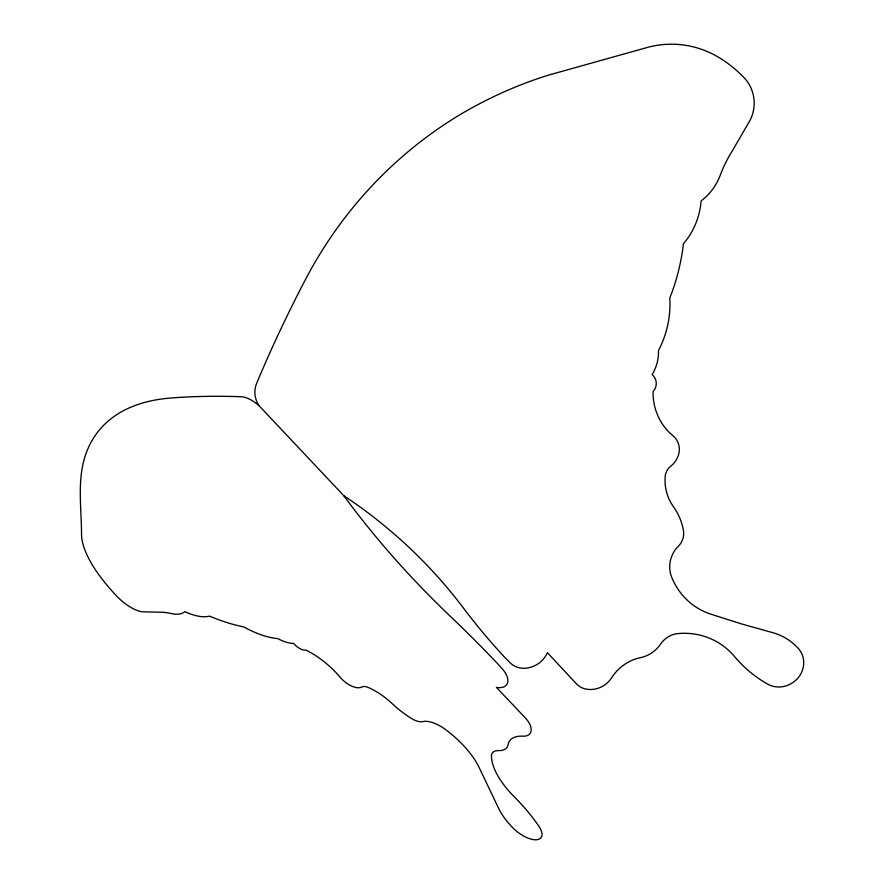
<?xml version="1.0" encoding="UTF-8"?>
<svg xmlns="http://www.w3.org/2000/svg" width="884" height="884" viewBox="0 0 884 884"><rect width="100%" height="100%" fill="white"/><g stroke="black" fill="none" stroke-linecap="round" stroke-linejoin="round"><path stroke-width="1.33" d="M259.255 405.944L343.799 495.703A698.139 473.614 33.7 0 0 450.973 616.933A513.096 197.729 40 0 1 497.117 663.188L500.797 667.21A20.531 9.912 37.5 0 1 507.792 679.288A25.382 12.243 37.6 0 1 496.443 687.398L525.626 718.228A19.083 8.962 36.8 0 1 530.522 725.996A24.343 11.426 36.8 0 1 522.654 736.184A42.885 19.691 36 0 0 508.079 744.715A29.879 13.669 37.2 0 1 498.631 750.604A22.896 10.31 36.5 0 0 491.482 755.024A69.77 31.548 35.8 0 0 514.212 796.76A121.506 50.543 37.1 0 1 538.853 826.22A23.746 10.21 36 0 1 536.809 839.734A20.63 8.862 36 0 1 512.665 827.678A57.659 25.15 35.7 0 1 498.035 807.103L478.454 766.085A62.72 27.183 37.7 0 0 446.166 730.007A25.526 11.26 37.7 0 0 422.806 721.62A15.89 7.061 38.3 0 1 411.049 718.228A56.62 25.669 38.4 0 1 392.198 703.631A40.432 17.503 38.8 0 0 368.628 687.63A12.133 5.315 39 0 0 361.91 686.956A19.989 8.785 39.5 0 1 354.97 687.288A16.023 7.028 39.4 0 1 339.953 677.078A48.686 20.741 39.8 0 0 305.831 650.038A10.177 4.431 40.3 0 1 293.654 643.453A36.498 15.934 40.9 0 1 277.742 638.613A85.184 37.327 41.7 0 1 243.476 626.822A185.099 81.814 43.4 0 1 209.596 616.137A60.532 25.271 42.3 0 1 184.778 611.673A47.626 19.437 42.4 0 1 171.374 613.562A98.975 38.94 40.7 0 0 158.291 612.181L142.744 611.816A28.067 11.127 42.4 0 1 116.268 595.639A106.168 43.692 42.3 0 1 100.942 577.561A82.831 33.725 42.4 0 1 81.527 534.82C81.604 506.333 76.101 476.122 87.814 449.006A372.473 166.634 39.1 0 1 171.485 397.955A1130.117 416.497 31.8 0 1 241 396.717A23.481 11.702 43.9 0 1 259.255 405.944A23.636 23.514 40.1 0 1 256.703 383.17A1165.808 1017.407 -62.2 0 1 305.709 279.079A408.474 390.629 -69.1 0 1 463.791 112.423C490.62 96.942 519.052 84.245 548.655 75.096L646.911 47.57A101.759 96.091 88.9 0 1 720.791 58.62A128.987 122.18 89.6 0 1 744.24 77.88A35.426 33.183 88.8 0 1 749.875 120.622L732.394 150.711A124.534 116.025 -83 0 0 720.394 174.877A58.366 55.162 89.2 0 1 701.089 200.944A72.488 68.974 89.9 0 1 683.442 243.73A209.596 202.668 82.6 0 1 669.807 297.963A97.063 93.56 -84.7 0 1 658.503 350.517A41.559 39.924 -79.2 0 1 652.116 374.551A11.58 11.094 -76.2 0 1 653.077 391.634A56.278 53.504 -75 0 0 673.022 435.79A17.956 17.172 -70.7 0 1 678.315 455.591A22.387 21.415 -70.8 0 1 670.625 466.288A13.547 12.917 -68.8 0 0 665.21 476.233A45.526 43.25 -68.9 0 0 673.376 506.62A60.941 58.377 -62.7 0 1 683.409 530.168A17.371 16.564 -64.4 0 1 678.348 546.246A27.868 26.443 -62.9 0 0 671.685 577.23A69.571 65.759 -64.7 0 0 710.128 613.938L741.002 623.773L771.964 632.447A61.328 57.372 -57.7 0 1 798.396 648.524A22.321 20.851 -59.6 0 1 797.014 679.067A25.713 24.023 -59.7 0 1 767.522 684.05A137.827 128.511 -65.4 0 1 734.383 656.392A72.344 68.156 -54.7 0 0 675.785 633.828A24.133 22.818 -57.1 0 0 660.514 644.171A31.415 29.912 -57.2 0 1 640.591 657.608A44.123 41.725 -53.6 0 0 611.651 677.708A24.951 23.802 -53 0 1 586.412 689.177A19.525 18.619 -52.7 0 1 576.865 684.282L547.428 652.701A25.702 24.719 -50.6 0 1 523.947 668.293A20.741 19.945 -50.3 0 1 508.985 661.597L505.084 657.696A654.624 600.236 -81.7 0 1 463.404 608.015A528.179 492.941 -15 0 0 343.799 495.703"/></g></svg>
